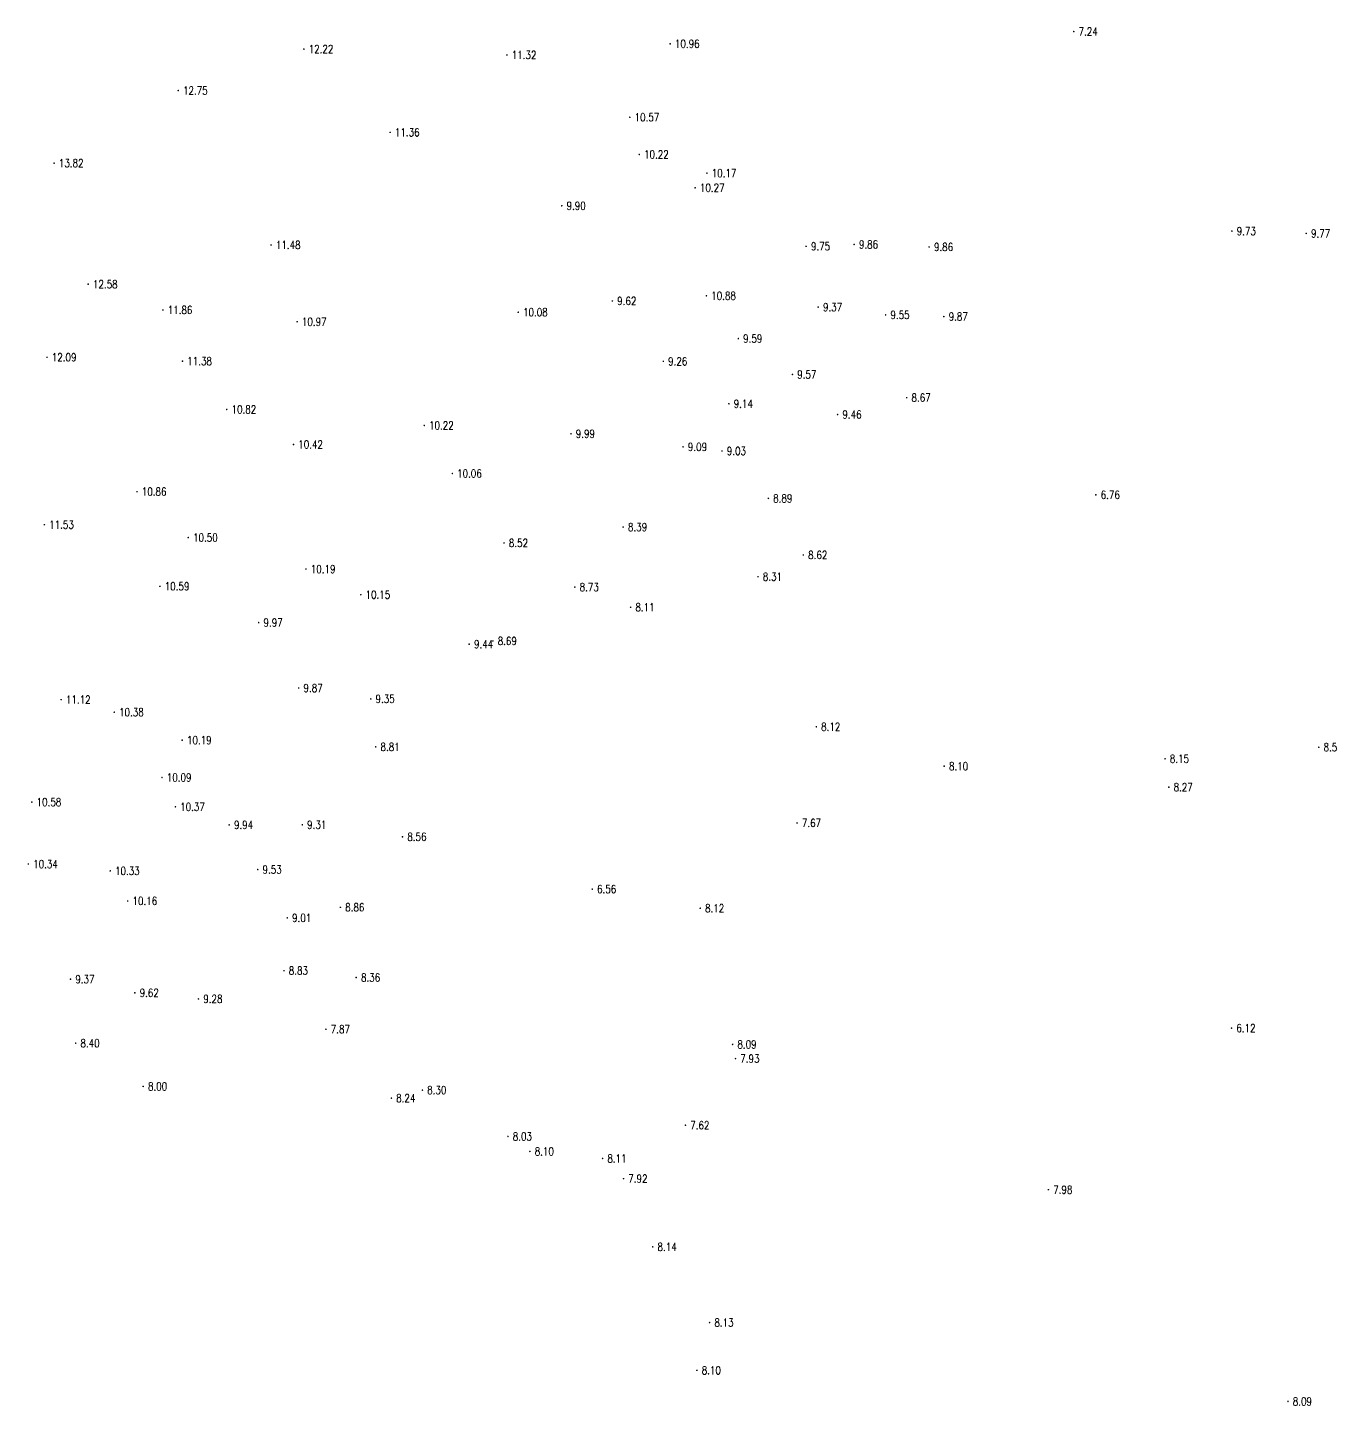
# Model space of a CAD drawing. Extents: x 476861 to 479475, y 2367369 to 2370541.
# Drawn here: x 477766.7 to 477929.7, y 2368492.7 to 2368664.9 of the extents above; entities that cross this region are included whole.
import ezdxf
from ezdxf.enums import TextEntityAlignment as Align

# ---------------------------------------------------------------- set-up
doc = ezdxf.new("R2010")
doc.units = 0
doc.header["$LTSCALE"] = 0.5
doc.layers.get('0').update_dxf_attribs({"linetype": 'CONTINUOUS'})
doc.layers.add('GCD', color=1, linetype='CONTINUOUS')
doc.styles.add('HZ', font='rs.shx', dxfattribs={"width": 0.8, "bigfont": 'hztxt.shx'})

# ---------------------------------------------------------------- blocks, each defined once
blk = doc.blocks.new('GC200')
at = {"linetype": 'Continuous', "const_width": 0.2, "flags": 128}
blk.add_lwpolyline([(-0.1, 0, 1), (0.1, 0, 1)], format="xyb", close=True, dxfattribs=at)

msp = doc.modelspace()

# ---------------------------------------------------------------- block references
at = {"layer": 'GCD', "linetype": 'Continuous'}
ref = msp.add_blockref('GC200', (477897.521, 2368664.403, 7.24), dxfattribs=dict(at, xscale=0.5, yscale=0.5, zscale=0.5))
ref.add_attrib('height', '7.24', dxfattribs={"linetype": 'Continuous', "height": 1, "style": 'HZ', "width": 0.8}).set_placement((477898.121, 2368664.403, 7.24), align=Align.MIDDLE_LEFT)
ref = msp.add_blockref('GC200', (477801.277, 2368662.212, 12.22), dxfattribs=dict(at, xscale=0.5, yscale=0.5, zscale=0.5))
ref.add_attrib('height', '12.22', dxfattribs={"linetype": 'Continuous', "height": 1, "style": 'HZ', "width": 0.8}).set_placement((477801.877, 2368662.212, 12.22), align=Align.MIDDLE_LEFT)
ref = msp.add_blockref('GC200', (477847.064, 2368662.872, 10.96), dxfattribs=dict(at, xscale=0.5, yscale=0.5, zscale=0.5))
ref.add_attrib('height', '10.96', dxfattribs={"linetype": 'Continuous', "height": 1, "style": 'HZ', "width": 0.8}).set_placement((477847.664, 2368662.872, 10.96), align=Align.MIDDLE_LEFT)
ref = msp.add_blockref('GC200', (477826.657, 2368661.474, 11.32), dxfattribs=dict(at, xscale=0.5, yscale=0.5, zscale=0.5))
ref.add_attrib('height', '11.32', dxfattribs={"linetype": 'Continuous', "height": 1, "style": 'HZ', "width": 0.8}).set_placement((477827.257, 2368661.474, 11.32), align=Align.MIDDLE_LEFT)
ref = msp.add_blockref('GC200', (477785.567, 2368657.027, 12.747), dxfattribs=dict(at, xscale=0.5, yscale=0.5, zscale=0.5))
ref.add_attrib('height', '12.75', dxfattribs={"linetype": 'Continuous', "height": 1, "style": 'HZ', "width": 0.8}).set_placement((477786.167, 2368657.027, 12.747), align=Align.MIDDLE_LEFT)
ref = msp.add_blockref('GC200', (477842.019, 2368653.69, 10.566), dxfattribs=dict(at, xscale=0.5, yscale=0.5, zscale=0.5))
ref.add_attrib('height', '10.57', dxfattribs={"linetype": 'Continuous', "height": 1, "style": 'HZ', "width": 0.8}).set_placement((477842.619, 2368653.69, 10.566), align=Align.MIDDLE_LEFT)
ref = msp.add_blockref('GC200', (477812.056, 2368651.807, 11.36), dxfattribs=dict(at, xscale=0.5, yscale=0.5, zscale=0.5))
ref.add_attrib('height', '11.36', dxfattribs={"linetype": 'Continuous', "height": 1, "style": 'HZ', "width": 0.8}).set_placement((477812.656, 2368651.807, 11.36), align=Align.MIDDLE_LEFT)
ref = msp.add_blockref('GC200', (477843.202, 2368649.05, 10.217), dxfattribs=dict(at, xscale=0.5, yscale=0.5, zscale=0.5))
ref.add_attrib('height', '10.22', dxfattribs={"linetype": 'Continuous', "height": 1, "style": 'HZ', "width": 0.8}).set_placement((477843.802, 2368649.05, 10.217), align=Align.MIDDLE_LEFT)
ref = msp.add_blockref('GC200', (477770.048, 2368647.954, 13.821), dxfattribs=dict(at, xscale=0.5, yscale=0.5, zscale=0.5))
ref.add_attrib('height', '13.82', dxfattribs={"linetype": 'Continuous', "height": 1, "style": 'HZ', "width": 0.8}).set_placement((477770.648, 2368647.954, 13.821), align=Align.MIDDLE_LEFT)
ref = msp.add_blockref('GC200', (477851.66, 2368646.708, 10.171), dxfattribs=dict(at, xscale=0.5, yscale=0.5, zscale=0.5))
ref.add_attrib('height', '10.17', dxfattribs={"linetype": 'Continuous', "height": 1, "style": 'HZ', "width": 0.8}).set_placement((477852.26, 2368646.708, 10.171), align=Align.MIDDLE_LEFT)
ref = msp.add_blockref('GC200', (477850.183, 2368644.876, 10.265), dxfattribs=dict(at, xscale=0.5, yscale=0.5, zscale=0.5))
ref.add_attrib('height', '10.27', dxfattribs={"linetype": 'Continuous', "height": 1, "style": 'HZ', "width": 0.8}).set_placement((477850.783, 2368644.876, 10.265), align=Align.MIDDLE_LEFT)
ref = msp.add_blockref('GC200', (477833.513, 2368642.633, 9.901), dxfattribs=dict(at, xscale=0.5, yscale=0.5, zscale=0.5))
ref.add_attrib('height', '9.90', dxfattribs={"linetype": 'Continuous', "height": 1, "style": 'HZ', "width": 0.8}).set_placement((477834.113, 2368642.633, 9.901), align=Align.MIDDLE_LEFT)
ref = msp.add_blockref('GC200', (477917.289, 2368639.463, 9.727), dxfattribs=dict(at, xscale=0.5, yscale=0.5, zscale=0.5))
ref.add_attrib('height', '9.73', dxfattribs={"linetype": 'Continuous', "height": 1, "style": 'HZ', "width": 0.8}).set_placement((477917.889, 2368639.463, 9.727), align=Align.MIDDLE_LEFT)
ref = msp.add_blockref('GC200', (477926.576, 2368639.176, 9.771), dxfattribs=dict(at, xscale=0.5, yscale=0.5, zscale=0.5))
ref.add_attrib('height', '9.77', dxfattribs={"linetype": 'Continuous', "height": 1, "style": 'HZ', "width": 0.8}).set_placement((477927.176, 2368639.176, 9.771), align=Align.MIDDLE_LEFT)
ref = msp.add_blockref('GC200', (477797.175, 2368637.731, 11.479), dxfattribs=dict(at, xscale=0.5, yscale=0.5, zscale=0.5))
ref.add_attrib('height', '11.48', dxfattribs={"linetype": 'Continuous', "height": 1, "style": 'HZ', "width": 0.8}).set_placement((477797.775, 2368637.731, 11.479), align=Align.MIDDLE_LEFT)
ref = msp.add_blockref('GC200', (477864.06, 2368637.563, 9.747), dxfattribs=dict(at, xscale=0.5, yscale=0.5, zscale=0.5))
ref.add_attrib('height', '9.75', dxfattribs={"linetype": 'Continuous', "height": 1, "style": 'HZ', "width": 0.8}).set_placement((477864.66, 2368637.563, 9.747), align=Align.MIDDLE_LEFT)
ref = msp.add_blockref('GC200', (477870.06, 2368637.797, 9.862), dxfattribs=dict(at, xscale=0.5, yscale=0.5, zscale=0.5))
ref.add_attrib('height', '9.86', dxfattribs={"linetype": 'Continuous', "height": 1, "style": 'HZ', "width": 0.8}).set_placement((477870.66, 2368637.797, 9.862), align=Align.MIDDLE_LEFT)
ref = msp.add_blockref('GC200', (477879.438, 2368637.482, 9.861), dxfattribs=dict(at, xscale=0.5, yscale=0.5, zscale=0.5))
ref.add_attrib('height', '9.86', dxfattribs={"linetype": 'Continuous', "height": 1, "style": 'HZ', "width": 0.8}).set_placement((477880.038, 2368637.482, 9.861), align=Align.MIDDLE_LEFT)
ref = msp.add_blockref('GC200', (477774.308, 2368632.829, 12.578), dxfattribs=dict(at, xscale=0.5, yscale=0.5, zscale=0.5))
ref.add_attrib('height', '12.58', dxfattribs={"linetype": 'Continuous', "height": 1, "style": 'HZ', "width": 0.8}).set_placement((477774.908, 2368632.829, 12.578), align=Align.MIDDLE_LEFT)
ref = msp.add_blockref('GC200', (477851.594, 2368631.385, 10.88), dxfattribs=dict(at, xscale=0.5, yscale=0.5, zscale=0.5))
ref.add_attrib('height', '10.88', dxfattribs={"linetype": 'Continuous', "height": 1, "style": 'HZ', "width": 0.8}).set_placement((477852.194, 2368631.385, 10.88), align=Align.MIDDLE_LEFT)
ref = msp.add_blockref('GC200', (477783.656, 2368629.608, 11.861), dxfattribs=dict(at, xscale=0.5, yscale=0.5, zscale=0.5))
ref.add_attrib('height', '11.86', dxfattribs={"linetype": 'Continuous', "height": 1, "style": 'HZ', "width": 0.8}).set_placement((477784.256, 2368629.608, 11.861), align=Align.MIDDLE_LEFT)
ref = msp.add_blockref('GC200', (477839.842, 2368630.732, 9.619), dxfattribs=dict(at, xscale=0.5, yscale=0.5, zscale=0.5))
ref.add_attrib('height', '9.62', dxfattribs={"linetype": 'Continuous', "height": 1, "style": 'HZ', "width": 0.8}).set_placement((477840.442, 2368630.732, 9.619), align=Align.MIDDLE_LEFT)
ref = msp.add_blockref('GC200', (477865.566, 2368629.968, 9.368), dxfattribs=dict(at, xscale=0.5, yscale=0.5, zscale=0.5))
ref.add_attrib('height', '9.37', dxfattribs={"linetype": 'Continuous', "height": 1, "style": 'HZ', "width": 0.8}).set_placement((477866.166, 2368629.968, 9.368), align=Align.MIDDLE_LEFT)
ref = msp.add_blockref('GC200', (477800.424, 2368628.139, 10.972), dxfattribs=dict(at, xscale=0.5, yscale=0.5, zscale=0.5))
ref.add_attrib('height', '10.97', dxfattribs={"linetype": 'Continuous', "height": 1, "style": 'HZ', "width": 0.8}).set_placement((477801.024, 2368628.139, 10.972), align=Align.MIDDLE_LEFT)
ref = msp.add_blockref('GC200', (477828.072, 2368629.325, 10.078), dxfattribs=dict(at, xscale=0.5, yscale=0.5, zscale=0.5))
ref.add_attrib('height', '10.08', dxfattribs={"linetype": 'Continuous', "height": 1, "style": 'HZ', "width": 0.8}).set_placement((477828.672, 2368629.325, 10.078), align=Align.MIDDLE_LEFT)
ref = msp.add_blockref('GC200', (477874.002, 2368628.998, 9.55), dxfattribs=dict(at, xscale=0.5, yscale=0.5, zscale=0.5))
ref.add_attrib('height', '9.55', dxfattribs={"linetype": 'Continuous', "height": 1, "style": 'HZ', "width": 0.8}).set_placement((477874.602, 2368628.998, 9.55), align=Align.MIDDLE_LEFT)
ref = msp.add_blockref('GC200', (477881.278, 2368628.783, 9.867), dxfattribs=dict(at, xscale=0.5, yscale=0.5, zscale=0.5))
ref.add_attrib('height', '9.87', dxfattribs={"linetype": 'Continuous', "height": 1, "style": 'HZ', "width": 0.8}).set_placement((477881.878, 2368628.783, 9.867), align=Align.MIDDLE_LEFT)
ref = msp.add_blockref('GC200', (477855.59, 2368626.033, 9.585), dxfattribs=dict(at, xscale=0.5, yscale=0.5, zscale=0.5))
ref.add_attrib('height', '9.59', dxfattribs={"linetype": 'Continuous', "height": 1, "style": 'HZ', "width": 0.8}).set_placement((477856.19, 2368626.033, 9.585), align=Align.MIDDLE_LEFT)
ref = msp.add_blockref('GC200', (477769.162, 2368623.691, 12.088), dxfattribs=dict(at, xscale=0.5, yscale=0.5, zscale=0.5))
ref.add_attrib('height', '12.09', dxfattribs={"linetype": 'Continuous', "height": 1, "style": 'HZ', "width": 0.8}).set_placement((477769.762, 2368623.691, 12.088), align=Align.MIDDLE_LEFT)
ref = msp.add_blockref('GC200', (477786.102, 2368623.214, 11.379), dxfattribs=dict(at, xscale=0.5, yscale=0.5, zscale=0.5))
ref.add_attrib('height', '11.38', dxfattribs={"linetype": 'Continuous', "height": 1, "style": 'HZ', "width": 0.8}).set_placement((477786.702, 2368623.214, 11.379), align=Align.MIDDLE_LEFT)
ref = msp.add_blockref('GC200', (477846.212, 2368623.188, 9.263), dxfattribs=dict(at, xscale=0.5, yscale=0.5, zscale=0.5))
ref.add_attrib('height', '9.26', dxfattribs={"linetype": 'Continuous', "height": 1, "style": 'HZ', "width": 0.8}).set_placement((477846.812, 2368623.188, 9.263), align=Align.MIDDLE_LEFT)
ref = msp.add_blockref('GC200', (477862.349, 2368621.549, 9.567), dxfattribs=dict(at, xscale=0.5, yscale=0.5, zscale=0.5))
ref.add_attrib('height', '9.57', dxfattribs={"linetype": 'Continuous', "height": 1, "style": 'HZ', "width": 0.8}).set_placement((477862.949, 2368621.549, 9.567), align=Align.MIDDLE_LEFT)
ref = msp.add_blockref('GC200', (477854.411, 2368617.89, 9.14), dxfattribs=dict(at, xscale=0.5, yscale=0.5, zscale=0.5))
ref.add_attrib('height', '9.14', dxfattribs={"linetype": 'Continuous', "height": 1, "style": 'HZ', "width": 0.8}).set_placement((477855.011, 2368617.89, 9.14), align=Align.MIDDLE_LEFT)
ref = msp.add_blockref('GC200', (477876.632, 2368618.655, 8.67), dxfattribs=dict(at, xscale=0.5, yscale=0.5, zscale=0.5))
ref.add_attrib('height', '8.67', dxfattribs={"linetype": 'Continuous', "height": 1, "style": 'HZ', "width": 0.8}).set_placement((477877.232, 2368618.655, 8.67), align=Align.MIDDLE_LEFT)
ref = msp.add_blockref('GC200', (477791.634, 2368617.174, 10.822), dxfattribs=dict(at, xscale=0.5, yscale=0.5, zscale=0.5))
ref.add_attrib('height', '10.82', dxfattribs={"linetype": 'Continuous', "height": 1, "style": 'HZ', "width": 0.8}).set_placement((477792.234, 2368617.174, 10.822), align=Align.MIDDLE_LEFT)
ref = msp.add_blockref('GC200', (477867.996, 2368616.543, 9.46), dxfattribs=dict(at, xscale=0.5, yscale=0.5, zscale=0.5))
ref.add_attrib('height', '9.46', dxfattribs={"linetype": 'Continuous', "height": 1, "style": 'HZ', "width": 0.8}).set_placement((477868.596, 2368616.543, 9.46), align=Align.MIDDLE_LEFT)
ref = msp.add_blockref('GC200', (477816.323, 2368615.176, 10.22), dxfattribs=dict(at, xscale=0.5, yscale=0.5, zscale=0.5))
ref.add_attrib('height', '10.22', dxfattribs={"linetype": 'Continuous', "height": 1, "style": 'HZ', "width": 0.8}).set_placement((477816.923, 2368615.176, 10.22), align=Align.MIDDLE_LEFT)
ref = msp.add_blockref('GC200', (477834.668, 2368614.139, 9.99), dxfattribs=dict(at, xscale=0.5, yscale=0.5, zscale=0.5))
ref.add_attrib('height', '9.99', dxfattribs={"linetype": 'Continuous', "height": 1, "style": 'HZ', "width": 0.8}).set_placement((477835.268, 2368614.139, 9.99), align=Align.MIDDLE_LEFT)
ref = msp.add_blockref('GC200', (477799.975, 2368612.801, 10.42), dxfattribs=dict(at, xscale=0.5, yscale=0.5, zscale=0.5))
ref.add_attrib('height', '10.42', dxfattribs={"linetype": 'Continuous', "height": 1, "style": 'HZ', "width": 0.8}).set_placement((477800.575, 2368612.801, 10.42), align=Align.MIDDLE_LEFT)
ref = msp.add_blockref('GC200', (477848.678, 2368612.494, 9.092), dxfattribs=dict(at, xscale=0.5, yscale=0.5, zscale=0.5))
ref.add_attrib('height', '9.09', dxfattribs={"linetype": 'Continuous', "height": 1, "style": 'HZ', "width": 0.8}).set_placement((477849.278, 2368612.494, 9.092), align=Align.MIDDLE_LEFT)
ref = msp.add_blockref('GC200', (477853.551, 2368611.984, 9.03), dxfattribs=dict(at, xscale=0.5, yscale=0.5, zscale=0.5))
ref.add_attrib('height', '9.03', dxfattribs={"linetype": 'Continuous', "height": 1, "style": 'HZ', "width": 0.8}).set_placement((477854.151, 2368611.984, 9.03), align=Align.MIDDLE_LEFT)
ref = msp.add_blockref('GC200', (477819.83, 2368609.172, 10.062), dxfattribs=dict(at, xscale=0.5, yscale=0.5, zscale=0.5))
ref.add_attrib('height', '10.06', dxfattribs={"linetype": 'Continuous', "height": 1, "style": 'HZ', "width": 0.8}).set_placement((477820.43, 2368609.172, 10.062), align=Align.MIDDLE_LEFT)
ref = msp.add_blockref('GC200', (477780.413, 2368606.906, 10.861), dxfattribs=dict(at, xscale=0.5, yscale=0.5, zscale=0.5))
ref.add_attrib('height', '10.86', dxfattribs={"linetype": 'Continuous', "height": 1, "style": 'HZ', "width": 0.8}).set_placement((477781.013, 2368606.906, 10.861), align=Align.MIDDLE_LEFT)
ref = msp.add_blockref('GC200', (477859.343, 2368606.062, 8.886), dxfattribs=dict(at, xscale=0.5, yscale=0.5, zscale=0.5))
ref.add_attrib('height', '8.89', dxfattribs={"linetype": 'Continuous', "height": 1, "style": 'HZ', "width": 0.8}).set_placement((477859.943, 2368606.062, 8.886), align=Align.MIDDLE_LEFT)
ref = msp.add_blockref('GC200', (477900.282, 2368606.508, 6.76), dxfattribs=dict(at, xscale=0.5, yscale=0.5, zscale=0.5))
ref.add_attrib('height', '6.76', dxfattribs={"linetype": 'Continuous', "height": 1, "style": 'HZ', "width": 0.8}).set_placement((477900.882, 2368606.508, 6.76), align=Align.MIDDLE_LEFT)
ref = msp.add_blockref('GC200', (477768.836, 2368602.774, 11.53), dxfattribs=dict(at, xscale=0.5, yscale=0.5, zscale=0.5))
ref.add_attrib('height', '11.53', dxfattribs={"linetype": 'Continuous', "height": 1, "style": 'HZ', "width": 0.8}).set_placement((477769.436, 2368602.774, 11.53), align=Align.MIDDLE_LEFT)
ref = msp.add_blockref('GC200', (477841.185, 2368602.477, 8.385), dxfattribs=dict(at, xscale=0.5, yscale=0.5, zscale=0.5))
ref.add_attrib('height', '8.39', dxfattribs={"linetype": 'Continuous', "height": 1, "style": 'HZ', "width": 0.8}).set_placement((477841.785, 2368602.477, 8.385), align=Align.MIDDLE_LEFT)
ref = msp.add_blockref('GC200', (477786.821, 2368601.162, 10.504), dxfattribs=dict(at, xscale=0.5, yscale=0.5, zscale=0.5))
ref.add_attrib('height', '10.50', dxfattribs={"linetype": 'Continuous', "height": 1, "style": 'HZ', "width": 0.8}).set_placement((477787.421, 2368601.162, 10.504), align=Align.MIDDLE_LEFT)
ref = msp.add_blockref('GC200', (477826.299, 2368600.491, 8.521), dxfattribs=dict(at, xscale=0.5, yscale=0.5, zscale=0.5))
ref.add_attrib('height', '8.52', dxfattribs={"linetype": 'Continuous', "height": 1, "style": 'HZ', "width": 0.8}).set_placement((477826.899, 2368600.491, 8.521), align=Align.MIDDLE_LEFT)
ref = msp.add_blockref('GC200', (477863.715, 2368598.989, 8.622), dxfattribs=dict(at, xscale=0.5, yscale=0.5, zscale=0.5))
ref.add_attrib('height', '8.62', dxfattribs={"linetype": 'Continuous', "height": 1, "style": 'HZ', "width": 0.8}).set_placement((477864.315, 2368598.989, 8.622), align=Align.MIDDLE_LEFT)
ref = msp.add_blockref('GC200', (477801.537, 2368597.23, 10.19), dxfattribs=dict(at, xscale=0.5, yscale=0.5, zscale=0.5))
ref.add_attrib('height', '10.19', dxfattribs={"linetype": 'Continuous', "height": 1, "style": 'HZ', "width": 0.8}).set_placement((477802.137, 2368597.23, 10.19), align=Align.MIDDLE_LEFT)
ref = msp.add_blockref('GC200', (477783.281, 2368595.073, 10.587), dxfattribs=dict(at, xscale=0.5, yscale=0.5, zscale=0.5))
ref.add_attrib('height', '10.59', dxfattribs={"linetype": 'Continuous', "height": 1, "style": 'HZ', "width": 0.8}).set_placement((477783.881, 2368595.073, 10.587), align=Align.MIDDLE_LEFT)
ref = msp.add_blockref('GC200', (477858.051, 2368596.277, 8.31), dxfattribs=dict(at, xscale=0.5, yscale=0.5, zscale=0.5))
ref.add_attrib('height', '8.31', dxfattribs={"linetype": 'Continuous', "height": 1, "style": 'HZ', "width": 0.8}).set_placement((477858.651, 2368596.277, 8.31), align=Align.MIDDLE_LEFT)
ref = msp.add_blockref('GC200', (477808.389, 2368594.026, 10.15), dxfattribs=dict(at, xscale=0.5, yscale=0.5, zscale=0.5))
ref.add_attrib('height', '10.15', dxfattribs={"linetype": 'Continuous', "height": 1, "style": 'HZ', "width": 0.8}).set_placement((477808.989, 2368594.026, 10.15), align=Align.MIDDLE_LEFT)
ref = msp.add_blockref('GC200', (477835.145, 2368594.976, 8.732), dxfattribs=dict(at, xscale=0.5, yscale=0.5, zscale=0.5))
ref.add_attrib('height', '8.73', dxfattribs={"linetype": 'Continuous', "height": 1, "style": 'HZ', "width": 0.8}).set_placement((477835.745, 2368594.976, 8.732), align=Align.MIDDLE_LEFT)
ref = msp.add_blockref('GC200', (477842.121, 2368592.454, 8.107), dxfattribs=dict(at, xscale=0.5, yscale=0.5, zscale=0.5))
ref.add_attrib('height', '8.11', dxfattribs={"linetype": 'Continuous', "height": 1, "style": 'HZ', "width": 0.8}).set_placement((477842.721, 2368592.454, 8.107), align=Align.MIDDLE_LEFT)
ref = msp.add_blockref('GC200', (477795.626, 2368590.542, 9.966), dxfattribs=dict(at, xscale=0.5, yscale=0.5, zscale=0.5))
ref.add_attrib('height', '9.97', dxfattribs={"linetype": 'Continuous', "height": 1, "style": 'HZ', "width": 0.8}).set_placement((477796.226, 2368590.542, 9.966), align=Align.MIDDLE_LEFT)
ref = msp.add_blockref('GC200', (477824.904, 2368588.243, 8.685), dxfattribs=dict(at, xscale=0.5, yscale=0.5, zscale=0.5))
ref.add_attrib('height', '8.69', dxfattribs={"linetype": 'Continuous', "height": 1, "style": 'HZ', "width": 0.8}).set_placement((477825.504, 2368588.243, 8.685), align=Align.MIDDLE_LEFT)
ref = msp.add_blockref('GC200', (477821.936, 2368587.841, 9.437), dxfattribs=dict(at, xscale=0.5, yscale=0.5, zscale=0.5))
ref.add_attrib('height', '9.44', dxfattribs={"linetype": 'Continuous', "height": 1, "style": 'HZ', "width": 0.8}).set_placement((477822.536, 2368587.841, 9.437), align=Align.MIDDLE_LEFT)
ref = msp.add_blockref('GC200', (477800.629, 2368582.364, 9.868), dxfattribs=dict(at, xscale=0.5, yscale=0.5, zscale=0.5))
ref.add_attrib('height', '9.87', dxfattribs={"linetype": 'Continuous', "height": 1, "style": 'HZ', "width": 0.8}).set_placement((477801.229, 2368582.364, 9.868), align=Align.MIDDLE_LEFT)
ref = msp.add_blockref('GC200', (477770.93, 2368580.91, 11.116), dxfattribs=dict(at, xscale=0.5, yscale=0.5, zscale=0.5))
ref.add_attrib('height', '11.12', dxfattribs={"linetype": 'Continuous', "height": 1, "style": 'HZ', "width": 0.8}).set_placement((477771.53, 2368580.91, 11.116), align=Align.MIDDLE_LEFT)
ref = msp.add_blockref('GC200', (477809.635, 2368580.998, 9.352), dxfattribs=dict(at, xscale=0.5, yscale=0.5, zscale=0.5))
ref.add_attrib('height', '9.35', dxfattribs={"linetype": 'Continuous', "height": 1, "style": 'HZ', "width": 0.8}).set_placement((477810.235, 2368580.998, 9.352), align=Align.MIDDLE_LEFT)
ref = msp.add_blockref('GC200', (477777.572, 2368579.334, 10.377), dxfattribs=dict(at, xscale=0.5, yscale=0.5, zscale=0.5))
ref.add_attrib('height', '10.38', dxfattribs={"linetype": 'Continuous', "height": 1, "style": 'HZ', "width": 0.8}).set_placement((477778.172, 2368579.334, 10.377), align=Align.MIDDLE_LEFT)
ref = msp.add_blockref('GC200', (477865.338, 2368577.525, 8.123), dxfattribs=dict(at, xscale=0.5, yscale=0.5, zscale=0.5))
ref.add_attrib('height', '8.12', dxfattribs={"linetype": 'Continuous', "height": 1, "style": 'HZ', "width": 0.8}).set_placement((477865.938, 2368577.525, 8.123), align=Align.MIDDLE_LEFT)
ref = msp.add_blockref('GC200', (477786.066, 2368575.846, 10.189), dxfattribs=dict(at, xscale=0.5, yscale=0.5, zscale=0.5))
ref.add_attrib('height', '10.19', dxfattribs={"linetype": 'Continuous', "height": 1, "style": 'HZ', "width": 0.8}).set_placement((477786.666, 2368575.846, 10.189), align=Align.MIDDLE_LEFT)
ref = msp.add_blockref('GC200', (477810.259, 2368575.005, 8.81), dxfattribs=dict(at, xscale=0.5, yscale=0.5, zscale=0.5))
ref.add_attrib('height', '8.81', dxfattribs={"linetype": 'Continuous', "height": 1, "style": 'HZ', "width": 0.8}).set_placement((477810.859, 2368575.005, 8.81), align=Align.MIDDLE_LEFT)
ref = msp.add_blockref('GC200', (477928.151, 2368574.959, 8.53), dxfattribs=dict(at, xscale=0.5, yscale=0.5, zscale=0.5))
ref.add_attrib('height', '8.53', dxfattribs={"linetype": 'Continuous', "height": 1, "style": 'HZ', "width": 0.8}).set_placement((477928.751, 2368574.959, 8.53), align=Align.MIDDLE_LEFT)
ref = msp.add_blockref('GC200', (477908.932, 2368573.523, 8.145), dxfattribs=dict(at, xscale=0.5, yscale=0.5, zscale=0.5))
ref.add_attrib('height', '8.15', dxfattribs={"linetype": 'Continuous', "height": 1, "style": 'HZ', "width": 0.8}).set_placement((477909.532, 2368573.523, 8.145), align=Align.MIDDLE_LEFT)
ref = msp.add_blockref('GC200', (477783.539, 2368571.183, 10.094), dxfattribs=dict(at, xscale=0.5, yscale=0.5, zscale=0.5))
ref.add_attrib('height', '10.09', dxfattribs={"linetype": 'Continuous', "height": 1, "style": 'HZ', "width": 0.8}).set_placement((477784.139, 2368571.183, 10.094), align=Align.MIDDLE_LEFT)
ref = msp.add_blockref('GC200', (477881.317, 2368572.59, 8.097), dxfattribs=dict(at, xscale=0.5, yscale=0.5, zscale=0.5))
ref.add_attrib('height', '8.10', dxfattribs={"linetype": 'Continuous', "height": 1, "style": 'HZ', "width": 0.8}).set_placement((477881.917, 2368572.59, 8.097), align=Align.MIDDLE_LEFT)
ref = msp.add_blockref('GC200', (477909.402, 2368569.972, 8.273), dxfattribs=dict(at, xscale=0.5, yscale=0.5, zscale=0.5))
ref.add_attrib('height', '8.27', dxfattribs={"linetype": 'Continuous', "height": 1, "style": 'HZ', "width": 0.8}).set_placement((477910.002, 2368569.972, 8.273), align=Align.MIDDLE_LEFT)
ref = msp.add_blockref('GC200', (477767.267, 2368568.107, 10.58), dxfattribs=dict(at, xscale=0.5, yscale=0.5, zscale=0.5))
ref.add_attrib('height', '10.58', dxfattribs={"linetype": 'Continuous', "height": 1, "style": 'HZ', "width": 0.8}).set_placement((477767.867, 2368568.107, 10.58), align=Align.MIDDLE_LEFT)
ref = msp.add_blockref('GC200', (477785.212, 2368567.516, 10.374), dxfattribs=dict(at, xscale=0.5, yscale=0.5, zscale=0.5))
ref.add_attrib('height', '10.37', dxfattribs={"linetype": 'Continuous', "height": 1, "style": 'HZ', "width": 0.8}).set_placement((477785.812, 2368567.516, 10.374), align=Align.MIDDLE_LEFT)
ref = msp.add_blockref('GC200', (477791.934, 2368565.254, 9.936), dxfattribs=dict(at, xscale=0.5, yscale=0.5, zscale=0.5))
ref.add_attrib('height', '9.94', dxfattribs={"linetype": 'Continuous', "height": 1, "style": 'HZ', "width": 0.8}).set_placement((477792.534, 2368565.254, 9.936), align=Align.MIDDLE_LEFT)
ref = msp.add_blockref('GC200', (477801.082, 2368565.276, 9.311), dxfattribs=dict(at, xscale=0.5, yscale=0.5, zscale=0.5))
ref.add_attrib('height', '9.31', dxfattribs={"linetype": 'Continuous', "height": 1, "style": 'HZ', "width": 0.8}).set_placement((477801.682, 2368565.276, 9.311), align=Align.MIDDLE_LEFT)
ref = msp.add_blockref('GC200', (477862.928, 2368565.494, 7.665), dxfattribs=dict(at, xscale=0.5, yscale=0.5, zscale=0.5))
ref.add_attrib('height', '7.67', dxfattribs={"linetype": 'Continuous', "height": 1, "style": 'HZ', "width": 0.8}).set_placement((477863.528, 2368565.494, 7.665), align=Align.MIDDLE_LEFT)
ref = msp.add_blockref('GC200', (477813.605, 2368563.77, 8.56), dxfattribs=dict(at, xscale=0.5, yscale=0.5, zscale=0.5))
ref.add_attrib('height', '8.56', dxfattribs={"linetype": 'Continuous', "height": 1, "style": 'HZ', "width": 0.8}).set_placement((477814.205, 2368563.77, 8.56), align=Align.MIDDLE_LEFT)
ref = msp.add_blockref('GC200', (477766.831, 2368560.364, 10.34), dxfattribs=dict(at, xscale=0.5, yscale=0.5, zscale=0.5))
ref.add_attrib('height', '10.34', dxfattribs={"linetype": 'Continuous', "height": 1, "style": 'HZ', "width": 0.8}).set_placement((477767.431, 2368560.364, 10.34), align=Align.MIDDLE_LEFT)
ref = msp.add_blockref('GC200', (477777.067, 2368559.506, 10.33), dxfattribs=dict(at, xscale=0.5, yscale=0.5, zscale=0.5))
ref.add_attrib('height', '10.33', dxfattribs={"linetype": 'Continuous', "height": 1, "style": 'HZ', "width": 0.8}).set_placement((477777.667, 2368559.506, 10.33), align=Align.MIDDLE_LEFT)
ref = msp.add_blockref('GC200', (477795.508, 2368559.678, 9.526), dxfattribs=dict(at, xscale=0.5, yscale=0.5, zscale=0.5))
ref.add_attrib('height', '9.53', dxfattribs={"linetype": 'Continuous', "height": 1, "style": 'HZ', "width": 0.8}).set_placement((477796.108, 2368559.678, 9.526), align=Align.MIDDLE_LEFT)
ref = msp.add_blockref('GC200', (477837.327, 2368557.237, 6.56), dxfattribs=dict(at, xscale=0.5, yscale=0.5, zscale=0.5))
ref.add_attrib('height', '6.56', dxfattribs={"linetype": 'Continuous', "height": 1, "style": 'HZ', "width": 0.8}).set_placement((477837.927, 2368557.237, 6.56), align=Align.MIDDLE_LEFT)
ref = msp.add_blockref('GC200', (477779.247, 2368555.752, 10.155), dxfattribs=dict(at, xscale=0.5, yscale=0.5, zscale=0.5))
ref.add_attrib('height', '10.16', dxfattribs={"linetype": 'Continuous', "height": 1, "style": 'HZ', "width": 0.8}).set_placement((477779.847, 2368555.752, 10.155), align=Align.MIDDLE_LEFT)
ref = msp.add_blockref('GC200', (477805.843, 2368554.955, 8.864), dxfattribs=dict(at, xscale=0.5, yscale=0.5, zscale=0.5))
ref.add_attrib('height', '8.86', dxfattribs={"linetype": 'Continuous', "height": 1, "style": 'HZ', "width": 0.8}).set_placement((477806.443, 2368554.955, 8.864), align=Align.MIDDLE_LEFT)
ref = msp.add_blockref('GC200', (477850.825, 2368554.841, 8.12), dxfattribs=dict(at, xscale=0.5, yscale=0.5, zscale=0.5))
ref.add_attrib('height', '8.12', dxfattribs={"linetype": 'Continuous', "height": 1, "style": 'HZ', "width": 0.8}).set_placement((477851.425, 2368554.841, 8.12), align=Align.MIDDLE_LEFT)
ref = msp.add_blockref('GC200', (477799.199, 2368553.637, 9.007), dxfattribs=dict(at, xscale=0.5, yscale=0.5, zscale=0.5))
ref.add_attrib('height', '9.01', dxfattribs={"linetype": 'Continuous', "height": 1, "style": 'HZ', "width": 0.8}).set_placement((477799.799, 2368553.637, 9.007), align=Align.MIDDLE_LEFT)
ref = msp.add_blockref('GC200', (477798.786, 2368547.041, 8.827), dxfattribs=dict(at, xscale=0.5, yscale=0.5, zscale=0.5))
ref.add_attrib('height', '8.83', dxfattribs={"linetype": 'Continuous', "height": 1, "style": 'HZ', "width": 0.8}).set_placement((477799.386, 2368547.041, 8.827), align=Align.MIDDLE_LEFT)
ref = msp.add_blockref('GC200', (477772.102, 2368545.972, 9.374), dxfattribs=dict(at, xscale=0.5, yscale=0.5, zscale=0.5))
ref.add_attrib('height', '9.37', dxfattribs={"linetype": 'Continuous', "height": 1, "style": 'HZ', "width": 0.8}).set_placement((477772.702, 2368545.972, 9.374), align=Align.MIDDLE_LEFT)
ref = msp.add_blockref('GC200', (477807.812, 2368546.181, 8.359), dxfattribs=dict(at, xscale=0.5, yscale=0.5, zscale=0.5))
ref.add_attrib('height', '8.36', dxfattribs={"linetype": 'Continuous', "height": 1, "style": 'HZ', "width": 0.8}).set_placement((477808.412, 2368546.181, 8.359), align=Align.MIDDLE_LEFT)
ref = msp.add_blockref('GC200', (477780.141, 2368544.271, 9.617), dxfattribs=dict(at, xscale=0.5, yscale=0.5, zscale=0.5))
ref.add_attrib('height', '9.62', dxfattribs={"linetype": 'Continuous', "height": 1, "style": 'HZ', "width": 0.8}).set_placement((477780.741, 2368544.271, 9.617), align=Align.MIDDLE_LEFT)
ref = msp.add_blockref('GC200', (477788.099, 2368543.506, 9.284), dxfattribs=dict(at, xscale=0.5, yscale=0.5, zscale=0.5))
ref.add_attrib('height', '9.28', dxfattribs={"linetype": 'Continuous', "height": 1, "style": 'HZ', "width": 0.8}).set_placement((477788.699, 2368543.506, 9.284), align=Align.MIDDLE_LEFT)
ref = msp.add_blockref('GC200', (477804.034, 2368539.715, 7.87), dxfattribs=dict(at, xscale=0.5, yscale=0.5, zscale=0.5))
ref.add_attrib('height', '7.87', dxfattribs={"linetype": 'Continuous', "height": 1, "style": 'HZ', "width": 0.8}).set_placement((477804.634, 2368539.715, 7.87), align=Align.MIDDLE_LEFT)
ref = msp.add_blockref('GC200', (477917.242, 2368539.862, 6.12), dxfattribs=dict(at, xscale=0.5, yscale=0.5, zscale=0.5))
ref.add_attrib('height', '6.12', dxfattribs={"linetype": 'Continuous', "height": 1, "style": 'HZ', "width": 0.8}).set_placement((477917.842, 2368539.862, 6.12), align=Align.MIDDLE_LEFT)
ref = msp.add_blockref('GC200', (477772.748, 2368537.974, 8.403), dxfattribs=dict(at, xscale=0.5, yscale=0.5, zscale=0.5))
ref.add_attrib('height', '8.40', dxfattribs={"linetype": 'Continuous', "height": 1, "style": 'HZ', "width": 0.8}).set_placement((477773.348, 2368537.974, 8.403), align=Align.MIDDLE_LEFT)
ref = msp.add_blockref('GC200', (477854.872, 2368537.824, 8.089), dxfattribs=dict(at, xscale=0.5, yscale=0.5, zscale=0.5))
ref.add_attrib('height', '8.09', dxfattribs={"linetype": 'Continuous', "height": 1, "style": 'HZ', "width": 0.8}).set_placement((477855.472, 2368537.824, 8.089), align=Align.MIDDLE_LEFT)
ref = msp.add_blockref('GC200', (477855.233, 2368536.046, 7.932), dxfattribs=dict(at, xscale=0.5, yscale=0.5, zscale=0.5))
ref.add_attrib('height', '7.93', dxfattribs={"linetype": 'Continuous', "height": 1, "style": 'HZ', "width": 0.8}).set_placement((477855.833, 2368536.046, 7.932), align=Align.MIDDLE_LEFT)
ref = msp.add_blockref('GC200', (477781.183, 2368532.574, 8), dxfattribs=dict(at, xscale=0.5, yscale=0.5, zscale=0.5))
ref.add_attrib('height', '8.00', dxfattribs={"linetype": 'Continuous', "height": 1, "style": 'HZ', "width": 0.8}).set_placement((477781.783, 2368532.574, 8), align=Align.MIDDLE_LEFT)
ref = msp.add_blockref('GC200', (477816.091, 2368532.116, 8.304), dxfattribs=dict(at, xscale=0.5, yscale=0.5, zscale=0.5))
ref.add_attrib('height', '8.30', dxfattribs={"linetype": 'Continuous', "height": 1, "style": 'HZ', "width": 0.8}).set_placement((477816.691, 2368532.116, 8.304), align=Align.MIDDLE_LEFT)
ref = msp.add_blockref('GC200', (477812.216, 2368531.11, 8.238), dxfattribs=dict(at, xscale=0.5, yscale=0.5, zscale=0.5))
ref.add_attrib('height', '8.24', dxfattribs={"linetype": 'Continuous', "height": 1, "style": 'HZ', "width": 0.8}).set_placement((477812.816, 2368531.11, 8.238), align=Align.MIDDLE_LEFT)
ref = msp.add_blockref('GC200', (477826.789, 2368526.318, 8.03), dxfattribs=dict(at, xscale=0.5, yscale=0.5, zscale=0.5))
ref.add_attrib('height', '8.03', dxfattribs={"linetype": 'Continuous', "height": 1, "style": 'HZ', "width": 0.8}).set_placement((477827.389, 2368526.318, 8.03), align=Align.MIDDLE_LEFT)
ref = msp.add_blockref('GC200', (477848.972, 2368527.721, 7.622), dxfattribs=dict(at, xscale=0.5, yscale=0.5, zscale=0.5))
ref.add_attrib('height', '7.62', dxfattribs={"linetype": 'Continuous', "height": 1, "style": 'HZ', "width": 0.8}).set_placement((477849.572, 2368527.721, 7.622), align=Align.MIDDLE_LEFT)
ref = msp.add_blockref('GC200', (477829.532, 2368524.454, 8.098), dxfattribs=dict(at, xscale=0.5, yscale=0.5, zscale=0.5))
ref.add_attrib('height', '8.10', dxfattribs={"linetype": 'Continuous', "height": 1, "style": 'HZ', "width": 0.8}).set_placement((477830.132, 2368524.454, 8.098), align=Align.MIDDLE_LEFT)
ref = msp.add_blockref('GC200', (477838.62, 2368523.568, 8.114), dxfattribs=dict(at, xscale=0.5, yscale=0.5, zscale=0.5))
ref.add_attrib('height', '8.11', dxfattribs={"linetype": 'Continuous', "height": 1, "style": 'HZ', "width": 0.8}).set_placement((477839.22, 2368523.568, 8.114), align=Align.MIDDLE_LEFT)
ref = msp.add_blockref('GC200', (477841.234, 2368521.049, 7.923), dxfattribs=dict(at, xscale=0.5, yscale=0.5, zscale=0.5))
ref.add_attrib('height', '7.92', dxfattribs={"linetype": 'Continuous', "height": 1, "style": 'HZ', "width": 0.8}).set_placement((477841.834, 2368521.049, 7.923), align=Align.MIDDLE_LEFT)
ref = msp.add_blockref('GC200', (477894.348, 2368519.666, 7.98), dxfattribs=dict(at, xscale=0.5, yscale=0.5, zscale=0.5))
ref.add_attrib('height', '7.98', dxfattribs={"linetype": 'Continuous', "height": 1, "style": 'HZ', "width": 0.8}).set_placement((477894.948, 2368519.666, 7.98), align=Align.MIDDLE_LEFT)
ref = msp.add_blockref('GC200', (477844.886, 2368512.515, 8.143), dxfattribs=dict(at, xscale=0.5, yscale=0.5, zscale=0.5))
ref.add_attrib('height', '8.14', dxfattribs={"linetype": 'Continuous', "height": 1, "style": 'HZ', "width": 0.8}).set_placement((477845.486, 2368512.515, 8.143), align=Align.MIDDLE_LEFT)
ref = msp.add_blockref('GC200', (477851.997, 2368503.064, 8.132), dxfattribs=dict(at, xscale=0.5, yscale=0.5, zscale=0.5))
ref.add_attrib('height', '8.13', dxfattribs={"linetype": 'Continuous', "height": 1, "style": 'HZ', "width": 0.8}).set_placement((477852.597, 2368503.064, 8.132), align=Align.MIDDLE_LEFT)
ref = msp.add_blockref('GC200', (477850.409, 2368497.09, 8.1), dxfattribs=dict(at, xscale=0.5, yscale=0.5, zscale=0.5))
ref.add_attrib('height', '8.10', dxfattribs={"linetype": 'Continuous', "height": 1, "style": 'HZ', "width": 0.8}).set_placement((477851.009, 2368497.09, 8.1), align=Align.MIDDLE_LEFT)
ref = msp.add_blockref('GC200', (477924.3, 2368493.204, 8.09), dxfattribs=dict(at, xscale=0.5, yscale=0.5, zscale=0.5))
ref.add_attrib('height', '8.09', dxfattribs={"linetype": 'Continuous', "height": 1, "style": 'HZ', "width": 0.8}).set_placement((477924.9, 2368493.204, 8.09), align=Align.MIDDLE_LEFT)

doc.saveas('drawing.dxf')
